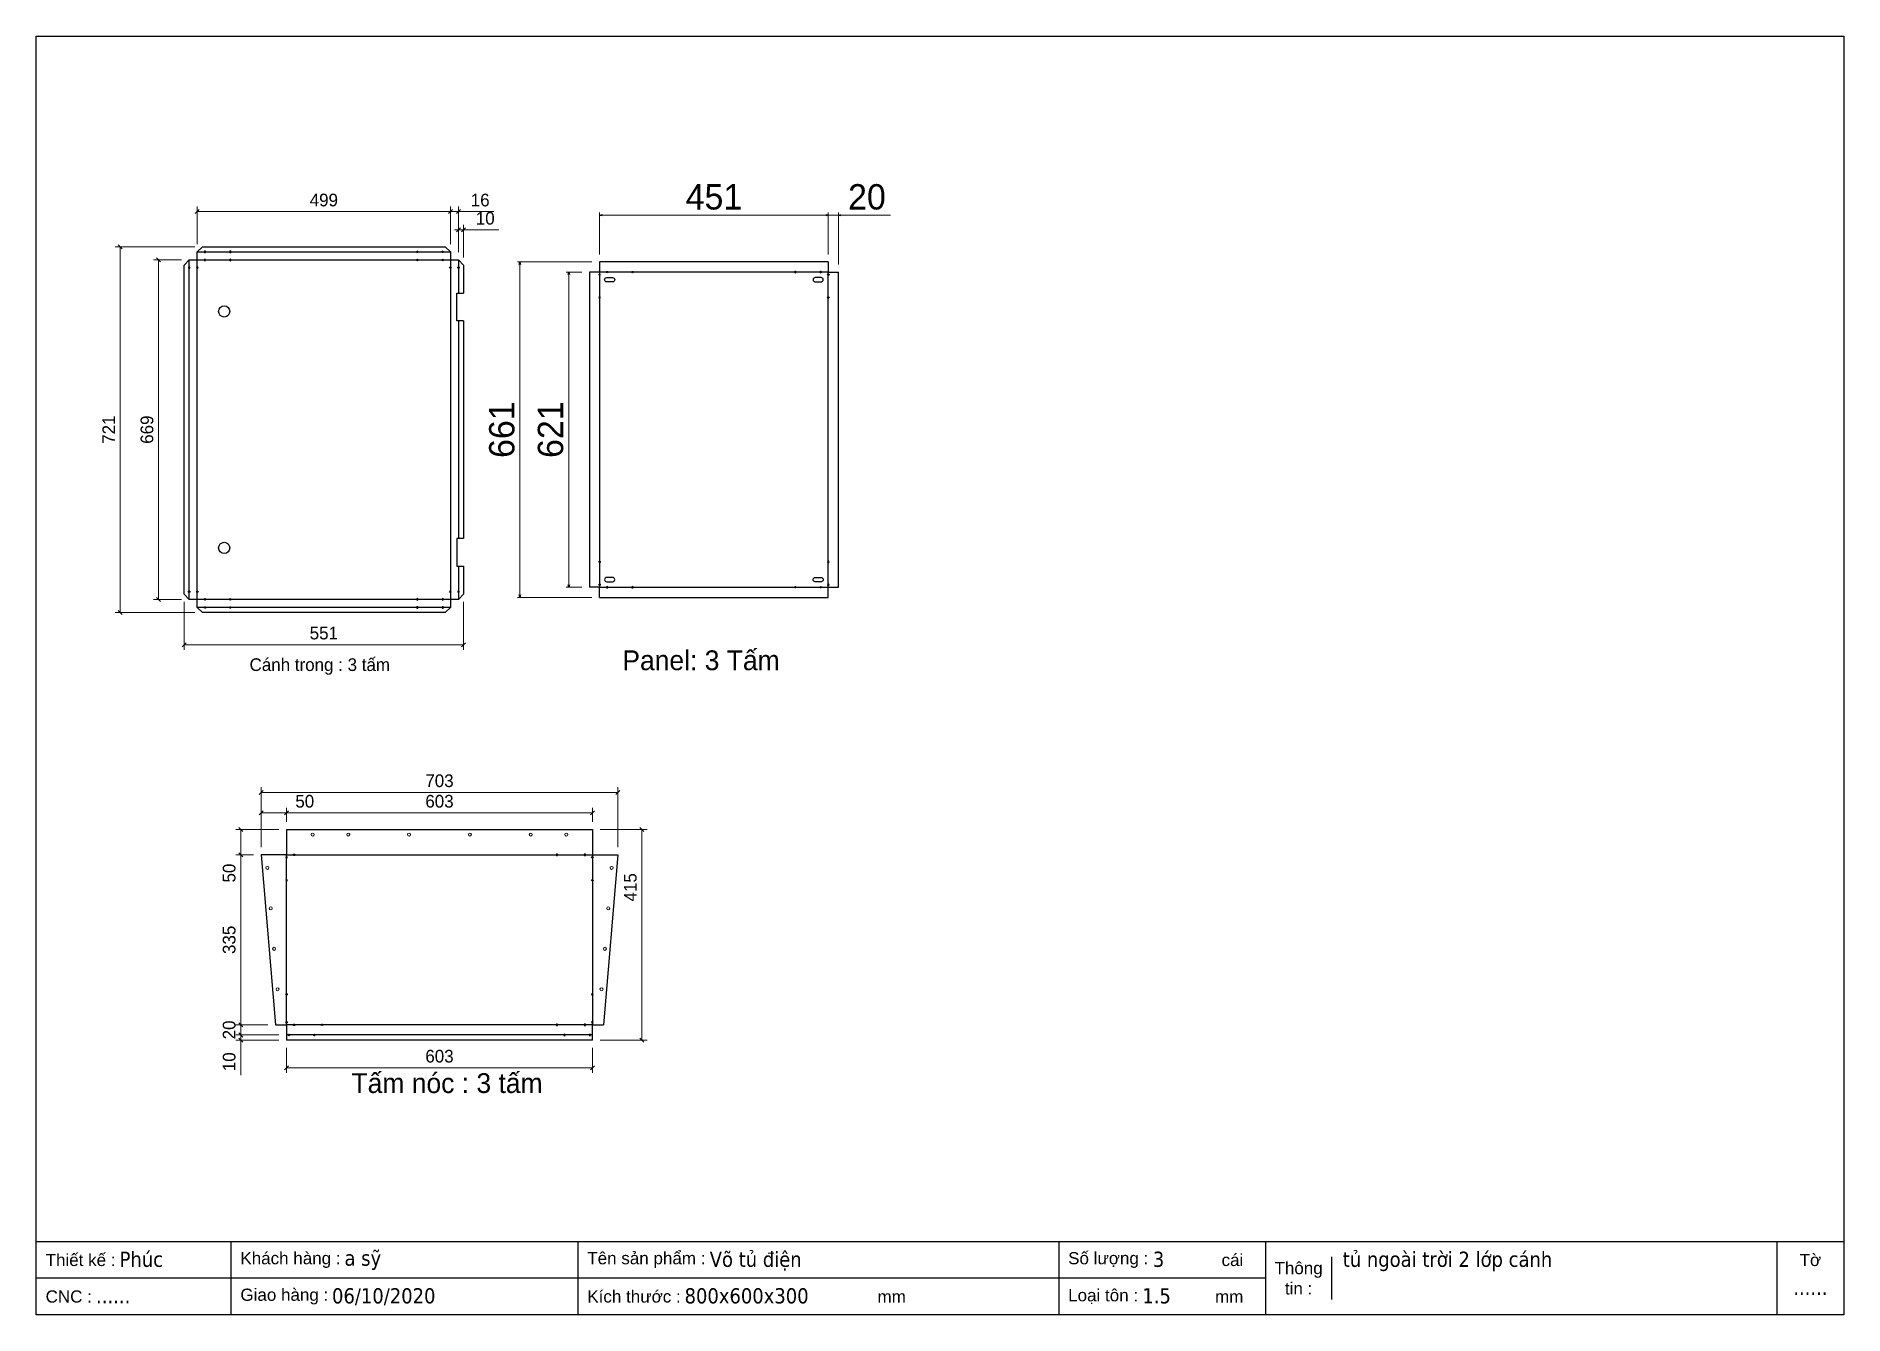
# Model space of a CAD drawing. Header units: millimetres. Extents: x 0 to 3564, y 0 to 2520.
import ezdxf
from ezdxf.enums import TextEntityAlignment as Align

# ---------------------------------------------------------------- set-up
doc = ezdxf.new("R2010")
doc.units = ezdxf.units.MM
doc.layers.add('00', color=7, linetype='Continuous', lineweight=0)
doc.layers.add('CNC', color=7, linetype='Continuous')
doc.layers.add('DIM', color=253, linetype='Continuous')
doc.styles.add('Arial', font='arial.ttf')
doc.styles.add('Tahoma (Input Text)', font='tahoma.ttf')
doc.dimstyles.new('CNC', dxfattribs={"dimtxt": 50, "dimasz": 5, "dimexe": 5, "dimexo": 15, "dimgap": 10, "dimtad": 1, "dimdec": 0, "dimtxsty": 'Standard', "dimblk": 'OPEN30', "dimcen": 10, "dimclrd": 5, "dimclre": 5, "dimclrt": 3, "dimazin": 3, "dimtfac": 1, "dimtdec": 0, "dimtmove": 0, "dimatfit": 3, "dimldrblk": 'ARCHTICK', "dimlwd": 9, "dimlwe": 9})
doc.dimstyles.new('Dim-25', dxfattribs={"dimtxt": 25, "dimasz": 8, "dimexe": 10, "dimexo": 15, "dimgap": 10, "dimtad": 1, "dimdec": 0, "dimtxsty": 'Standard', "dimblk": 'OBLIQUE', "dimcen": 10, "dimclrd": 5, "dimclre": 5, "dimclrt": 3, "dimazin": 3, "dimtfac": 1, "dimtdec": 0, "dimtmove": 0, "dimatfit": 3, "dimldrblk": 'OBLIQUE', "dimlwd": 9, "dimlwe": 9})

# ---------------------------------------------------------------- blocks, each defined once
blk = doc.blocks.new('f3daunguoc')
at = {"layer": 'CNC', "color": 2, "lineweight": -3}
blk.add_circle((0, 0), 1.5, dxfattribs=at)
blk = doc.blocks.new('*D1')
at = {"color": 0, "linetype": 'ByBlock', "lineweight": -2}
for p, q in [((828.7, 2134.1), (836.7, 2142.1)), ((846.7, 2142.1), (838.7, 2134.1))]:
    blk.add_line(p, q, dxfattribs=at)
at = {"layer": 'Defpoints', "color": 0, "transparency": 16777216}
for p in [(842.7, 2138.1), (832.7, 2079), (842.7, 2069)]:
    blk.add_point(p, dxfattribs=at)
at = {"layer": 'DIM', "color": 5, "lineweight": 9, "transparency": 16777216}
for p, q in [((832.7, 2094), (832.7, 2148.1)), ((842.7, 2084), (842.7, 2148.1)), ((832.7, 2138.1), (824.7, 2138.1)), ((832.7, 2138.1), (842.7, 2138.1)), ((842.7, 2138.1), (912.1, 2138.1))]:
    blk.add_line(p, q, dxfattribs=at)
at = {"layer": 'DIM', "color": 3, "transparency": 16777216, "insert": (885.4, 2160.9), "char_height": 25, "attachment_point": 5}
blk.add_mtext('10', dxfattribs=at)
blk = doc.blocks.new('_Oblique')
at = {"color": 0, "linetype": 'ByBlock', "lineweight": -2}
blk.add_line((-0.5, -0.5), (0.5, 0.5), dxfattribs=at)
blk = doc.blocks.new('*D2')
at = {"color": 0, "linetype": 'ByBlock', "lineweight": -2}
for p, q in [((812.7, 2170.2), (820.7, 2178.2)), ((836.7, 2178.2), (828.7, 2170.2))]:
    blk.add_line(p, q, dxfattribs=at)
at = {"layer": 'Defpoints', "color": 0, "transparency": 16777216}
for p in [(832.7, 2174.2), (816.7, 2095), (832.7, 2079)]:
    blk.add_point(p, dxfattribs=at)
at = {"layer": 'DIM', "color": 5, "lineweight": 9, "transparency": 16777216}
for p, q in [((816.7, 2174.2), (808.7, 2174.2)), ((816.7, 2110), (816.7, 2184.2)), ((816.7, 2174.2), (832.7, 2174.2)), ((832.7, 2094), (832.7, 2184.2)), ((832.7, 2174.2), (902.1, 2174.2))]:
    blk.add_line(p, q, dxfattribs=at)
at = {"layer": 'DIM', "color": 3, "transparency": 16777216, "insert": (875.4, 2196.9), "char_height": 25, "attachment_point": 5}
blk.add_mtext('16', dxfattribs=at)
blk = doc.blocks.new('*D3')
at = {"color": 0, "linetype": 'ByBlock', "lineweight": -2}
for p, q in [((321.7, 2178.2), (313.7, 2170.2)), ((812.7, 2170.2), (820.7, 2178.2))]:
    blk.add_line(p, q, dxfattribs=at)
at = {"layer": 'Defpoints', "color": 0, "transparency": 16777216}
for p in [(317.7, 2174.2), (317.7, 2095), (816.7, 2095)]:
    blk.add_point(p, dxfattribs=at)
at = {"layer": 'DIM', "color": 5, "lineweight": 9, "transparency": 16777216}
for p, q in [((317.7, 2110), (317.7, 2184.2)), ((816.7, 2174.2), (317.7, 2174.2)), ((816.7, 2110), (816.7, 2184.2))]:
    blk.add_line(p, q, dxfattribs=at)
at = {"layer": 'DIM', "color": 3, "transparency": 16777216, "insert": (567.2, 2196.9), "char_height": 25, "attachment_point": 5}
blk.add_mtext('499', dxfattribs=at)
blk = doc.blocks.new('*D4')
at = {"color": 0, "linetype": 'ByBlock', "lineweight": -2}
for p, q in [((245.4, 2075), (237.4, 2083)), ((237.4, 1414), (245.4, 1406))]:
    blk.add_line(p, q, dxfattribs=at)
at = {"layer": 'Defpoints', "color": 0, "transparency": 16777216}
for p in [(301.7, 2079), (241.4, 1410), (301.7, 1410)]:
    blk.add_point(p, dxfattribs=at)
at = {"layer": 'DIM', "color": 5, "lineweight": 9, "transparency": 16777216}
for p, q in [((286.7, 2079), (231.4, 2079)), ((241.4, 2079), (241.4, 1410)), ((286.7, 1410), (231.4, 1410))]:
    blk.add_line(p, q, dxfattribs=at)
at = {"layer": 'DIM', "color": 3, "transparency": 16777216, "insert": (218.6, 1744.5), "char_height": 25, "attachment_point": 5, "rotation": 90}
blk.add_mtext('669', dxfattribs=at)
blk = doc.blocks.new('*D5')
at = {"color": 0, "linetype": 'ByBlock', "lineweight": -2}
for p, q in [((169.8, 2101), (161.8, 2109)), ((161.8, 1388), (169.8, 1380))]:
    blk.add_line(p, q, dxfattribs=at)
at = {"layer": 'Defpoints', "color": 0, "transparency": 16777216}
for p in [(327.7, 2105), (165.8, 1384), (327.7, 1384)]:
    blk.add_point(p, dxfattribs=at)
at = {"layer": 'DIM', "color": 5, "lineweight": 9, "transparency": 16777216}
for p, q in [((312.7, 2105), (155.8, 2105)), ((165.8, 2105), (165.8, 1384)), ((312.7, 1384), (155.8, 1384))]:
    blk.add_line(p, q, dxfattribs=at)
at = {"layer": 'DIM', "color": 3, "transparency": 16777216, "insert": (143.2, 1744.5), "char_height": 25, "attachment_point": 5, "rotation": 90}
blk.add_mtext('721', dxfattribs=at)
blk = doc.blocks.new('*D6')
at = {"color": 0, "linetype": 'ByBlock', "lineweight": -2}
for p, q in [((295.7, 1324.7), (287.7, 1316.7)), ((838.7, 1316.7), (846.7, 1324.7))]:
    blk.add_line(p, q, dxfattribs=at)
at = {"layer": 'Defpoints', "color": 0, "transparency": 16777216}
for p in [(291.7, 1420), (842.7, 1420), (842.7, 1320.7)]:
    blk.add_point(p, dxfattribs=at)
at = {"layer": 'DIM', "color": 5, "lineweight": 9, "transparency": 16777216}
for p, q in [((291.7, 1405), (291.7, 1310.7)), ((842.7, 1405), (842.7, 1310.7)), ((291.7, 1320.7), (842.7, 1320.7))]:
    blk.add_line(p, q, dxfattribs=at)
at = {"layer": 'DIM', "color": 3, "transparency": 16777216, "insert": (567.2, 1343.5), "char_height": 25, "attachment_point": 5}
blk.add_mtext('551', dxfattribs=at)
blk = doc.blocks.new('*D7')
at = {"color": 0, "linetype": 'ByBlock', "lineweight": -2}
for p, q in [((497.7, 490.8), (489.7, 482.8)), ((1092.7, 482.8), (1100.7, 490.8))]:
    blk.add_line(p, q, dxfattribs=at)
at = {"layer": 'Defpoints', "color": 0, "transparency": 16777216}
for p in [(493.7, 541.5), (1096.7, 541.5), (1096.7, 486.8)]:
    blk.add_point(p, dxfattribs=at)
at = {"layer": 'DIM', "color": 5, "lineweight": 9, "transparency": 16777216}
for p, q in [((493.7, 526.5), (493.7, 476.8)), ((1096.7, 526.5), (1096.7, 476.8)), ((493.7, 486.8), (1096.7, 486.8))]:
    blk.add_line(p, q, dxfattribs=at)
at = {"layer": 'DIM', "color": 3, "transparency": 16777216, "insert": (795.2, 509.6), "char_height": 25, "attachment_point": 5}
blk.add_mtext('603', dxfattribs=at)
blk = doc.blocks.new('*D8')
at = {"color": 0, "linetype": 'ByBlock', "lineweight": -2}
for p, q in [((1198.4, 952.5), (1190.4, 960.5)), ((1190.4, 545.5), (1198.4, 537.5))]:
    blk.add_line(p, q, dxfattribs=at)
at = {"layer": 'Defpoints', "color": 0, "transparency": 16777216}
for p in [(1096.7, 956.5), (1096.7, 541.5), (1194.4, 541.5)]:
    blk.add_point(p, dxfattribs=at)
at = {"layer": 'DIM', "color": 5, "lineweight": 9, "transparency": 16777216}
for p, q in [((1111.7, 956.5), (1204.4, 956.5)), ((1194.4, 956.5), (1194.4, 541.5)), ((1111.7, 541.5), (1204.4, 541.5))]:
    blk.add_line(p, q, dxfattribs=at)
at = {"layer": 'DIM', "color": 3, "transparency": 16777216, "insert": (1171.6, 842.5), "char_height": 25, "attachment_point": 5, "rotation": 90}
blk.add_mtext('415', dxfattribs=at)
blk = doc.blocks.new('*D9')
at = {"color": 0, "linetype": 'ByBlock', "lineweight": -2}
for p, q in [((407.4, 952.5), (399.4, 960.5)), ((399.4, 910.5), (407.4, 902.5))]:
    blk.add_line(p, q, dxfattribs=at)
at = {"layer": 'Defpoints', "color": 0, "transparency": 16777216}
for p in [(493.7, 956.5), (403.4, 906.5), (443.7, 906.5)]:
    blk.add_point(p, dxfattribs=at)
at = {"layer": 'DIM', "color": 5, "lineweight": 9, "transparency": 16777216}
for p, q in [((478.7, 956.5), (393.4, 956.5)), ((403.4, 956.5), (403.4, 906.5)), ((428.7, 906.5), (393.4, 906.5)), ((403.4, 906.5), (403.4, 842.8))]:
    blk.add_line(p, q, dxfattribs=at)
at = {"layer": 'DIM', "color": 3, "transparency": 16777216, "insert": (380.6, 870.6), "char_height": 25, "attachment_point": 5, "rotation": 90}
blk.add_mtext('50', dxfattribs=at)
blk = doc.blocks.new('*D10')
at = {"color": 0, "linetype": 'ByBlock', "lineweight": -2}
for p, q in [((407.4, 902.5), (399.4, 910.5)), ((399.4, 575.5), (407.4, 567.5))]:
    blk.add_line(p, q, dxfattribs=at)
at = {"layer": 'Defpoints', "color": 0, "transparency": 16777216}
for p in [(443.7, 906.5), (403.4, 571.5), (471.7, 571.5)]:
    blk.add_point(p, dxfattribs=at)
at = {"layer": 'DIM', "color": 5, "lineweight": 9, "transparency": 16777216}
for p, q in [((428.7, 906.5), (393.4, 906.5)), ((403.4, 906.5), (403.4, 571.5)), ((456.7, 571.5), (393.4, 571.5))]:
    blk.add_line(p, q, dxfattribs=at)
at = {"layer": 'DIM', "color": 3, "transparency": 16777216, "insert": (380.6, 739), "char_height": 25, "attachment_point": 5, "rotation": 90}
blk.add_mtext('335', dxfattribs=at)
blk = doc.blocks.new('*D11')
at = {"color": 0, "linetype": 'ByBlock', "lineweight": -2}
for p, q in [((407.4, 567.5), (399.4, 575.5)), ((399.4, 555.5), (407.4, 547.5))]:
    blk.add_line(p, q, dxfattribs=at)
at = {"layer": 'Defpoints', "color": 0, "transparency": 16777216}
for p in [(471.7, 571.5), (403.4, 551.5), (493.7, 551.5)]:
    blk.add_point(p, dxfattribs=at)
at = {"layer": 'DIM', "color": 5, "lineweight": 9, "transparency": 16777216}
for p, q in [((456.7, 571.5), (393.4, 571.5)), ((403.4, 571.5), (403.4, 551.5)), ((478.7, 551.5), (393.4, 551.5))]:
    blk.add_line(p, q, dxfattribs=at)
at = {"layer": 'DIM', "color": 3, "transparency": 16777216, "insert": (380.6, 561.5), "char_height": 25, "attachment_point": 5, "rotation": 90}
blk.add_mtext('20', dxfattribs=at)
blk = doc.blocks.new('*D12')
at = {"color": 0, "linetype": 'ByBlock', "lineweight": -2}
for p, q in [((399.4, 555.5), (407.4, 547.5)), ((407.4, 537.5), (399.4, 545.5))]:
    blk.add_line(p, q, dxfattribs=at)
at = {"layer": 'Defpoints', "color": 0, "transparency": 16777216}
for p in [(403.4, 541.5), (493.7, 551.5), (493.7, 541.5)]:
    blk.add_point(p, dxfattribs=at)
at = {"layer": 'DIM', "color": 5, "lineweight": 9, "transparency": 16777216}
for p, q in [((478.7, 551.5), (393.4, 551.5)), ((478.7, 541.5), (393.4, 541.5)), ((403.4, 551.5), (403.4, 559.5)), ((403.4, 551.5), (403.4, 541.5)), ((403.4, 541.5), (403.4, 472.1))]:
    blk.add_line(p, q, dxfattribs=at)
at = {"layer": 'DIM', "color": 3, "transparency": 16777216, "insert": (380.6, 498.8), "char_height": 25, "attachment_point": 5, "rotation": 90}
blk.add_mtext('10', dxfattribs=at)
blk = doc.blocks.new('*D13')
at = {"color": 0, "linetype": 'ByBlock', "lineweight": -2}
for p, q in [((447.7, 993.2), (439.7, 985.2)), ((489.7, 985.2), (497.7, 993.2))]:
    blk.add_line(p, q, dxfattribs=at)
at = {"layer": 'Defpoints', "color": 0, "transparency": 16777216}
for p in [(493.7, 989.2), (493.7, 956.5), (443.7, 906.5)]:
    blk.add_point(p, dxfattribs=at)
at = {"layer": 'DIM', "color": 5, "lineweight": 9, "transparency": 16777216}
for p, q in [((443.7, 921.5), (443.7, 999.2)), ((493.7, 971.5), (493.7, 999.2)), ((443.7, 989.2), (493.7, 989.2)), ((493.7, 989.2), (557.5, 989.2))]:
    blk.add_line(p, q, dxfattribs=at)
at = {"layer": 'DIM', "color": 3, "transparency": 16777216, "insert": (529.6, 1012), "char_height": 25, "attachment_point": 5}
blk.add_mtext('50', dxfattribs=at)
blk = doc.blocks.new('*D14')
at = {"color": 0, "linetype": 'ByBlock', "lineweight": -2}
for p, q in [((497.7, 993.2), (489.7, 985.2)), ((1092.7, 985.2), (1100.7, 993.2))]:
    blk.add_line(p, q, dxfattribs=at)
at = {"layer": 'Defpoints', "color": 0, "transparency": 16777216}
for p in [(1096.7, 989.2), (493.7, 956.5), (1096.7, 956.5)]:
    blk.add_point(p, dxfattribs=at)
at = {"layer": 'DIM', "color": 5, "lineweight": 9, "transparency": 16777216}
for p, q in [((493.7, 971.5), (493.7, 999.2)), ((1096.7, 971.5), (1096.7, 999.2)), ((493.7, 989.2), (1096.7, 989.2))]:
    blk.add_line(p, q, dxfattribs=at)
at = {"layer": 'DIM', "color": 3, "transparency": 16777216, "insert": (795.2, 1012), "char_height": 25, "attachment_point": 5}
blk.add_mtext('603', dxfattribs=at)
blk = doc.blocks.new('*D15')
at = {"color": 0, "linetype": 'ByBlock', "lineweight": -2}
for p, q in [((447.7, 1033.6), (439.7, 1025.6)), ((1142.7, 1025.6), (1150.7, 1033.6))]:
    blk.add_line(p, q, dxfattribs=at)
at = {"layer": 'Defpoints', "color": 0, "transparency": 16777216}
for p in [(443.7, 1029.6), (443.7, 906.5), (1146.7, 906.5)]:
    blk.add_point(p, dxfattribs=at)
at = {"layer": 'DIM', "color": 5, "lineweight": 9, "transparency": 16777216}
for p, q in [((443.7, 921.5), (443.7, 1039.6)), ((1146.7, 921.5), (1146.7, 1039.6)), ((1146.7, 1029.6), (443.7, 1029.6))]:
    blk.add_line(p, q, dxfattribs=at)
at = {"layer": 'DIM', "color": 3, "transparency": 16777216, "insert": (795.2, 1052.4), "char_height": 25, "attachment_point": 5}
blk.add_mtext('703', dxfattribs=at)
blk = doc.blocks.new('ovan8.5x20')
at = {"layer": 'CNC', "color": 2, "lineweight": -3}
for p, q in [((5.7, 4.2), (-5.8, 4.2)), ((-5.8, -4.2), (5.7, -4.2))]:
    blk.add_line(p, q, dxfattribs=at)
for centre, start, end in [((-5.8, 0), 90, 270), ((5.7, 0), 270, 90)]:
    blk.add_arc(centre, 4.25, start, end, dxfattribs=at)
blk = doc.blocks.new('*D16')
at = {"color": 0, "linetype": 'ByBlock', "lineweight": -2}
for p, q in [((1556.8, 2168.8), (1561.8, 2167.4)), ((1561.8, 2167.4), (1556.8, 2166.1)), ((1561.8, 2167.4), (1556.8, 2167.4)), ((1581.8, 2167.4), (1586.8, 2168.8)), ((1586.8, 2166.1), (1581.8, 2167.4)), ((1581.8, 2167.4), (1586.8, 2167.4))]:
    blk.add_line(p, q, dxfattribs=at)
at = {"layer": 'Defpoints', "color": 0, "transparency": 16777216}
for p in [(1581.8, 2167.4), (1561.8, 2075), (1581.8, 2055)]:
    blk.add_point(p, dxfattribs=at)
at = {"layer": 'DIM', "color": 5, "lineweight": 9, "transparency": 16777216}
for p, q in [((1556.8, 2167.4), (1551.8, 2167.4)), ((1561.8, 2090), (1561.8, 2172.4)), ((1561.8, 2167.4), (1581.8, 2167.4)), ((1581.8, 2070), (1581.8, 2172.4)), ((1586.8, 2167.4), (1684.1, 2167.4))]:
    blk.add_line(p, q, dxfattribs=at)
at = {"layer": 'DIM', "color": 3, "transparency": 16777216, "insert": (1638, 2203), "char_height": 50, "attachment_point": 5}
blk.add_mtext('20', dxfattribs=at)
blk = doc.blocks.new('_ArchTick')
at = {"color": 0, "const_width": 0.15}
blk.add_lwpolyline([(-0.5, -0.5), (0.5, 0.5)], dxfattribs=at)
blk = doc.blocks.new('_Open30')
at = {"color": 0, "linetype": 'ByBlock', "lineweight": -2}
for p, q in [((-1, 0.27), (0, 0)), ((0, 0), (-1, -0.27)), ((0, 0), (-1, 0))]:
    blk.add_line(p, q, dxfattribs=at)
blk = doc.blocks.new('*D17')
at = {"color": 0, "linetype": 'ByBlock', "lineweight": -2}
for p, q in [((1110.8, 2167.4), (1115.8, 2168.8)), ((1115.8, 2166.1), (1110.8, 2167.4)), ((1110.8, 2167.4), (1115.8, 2167.4)), ((1556.8, 2168.8), (1561.8, 2167.4)), ((1561.8, 2167.4), (1556.8, 2166.1)), ((1561.8, 2167.4), (1556.8, 2167.4))]:
    blk.add_line(p, q, dxfattribs=at)
at = {"layer": 'Defpoints', "color": 0, "transparency": 16777216}
for p in [(1561.8, 2167.4), (1110.8, 2075), (1561.8, 2075)]:
    blk.add_point(p, dxfattribs=at)
at = {"layer": 'DIM', "color": 5, "lineweight": 9, "transparency": 16777216}
for p, q in [((1110.8, 2090), (1110.8, 2172.4)), ((1115.8, 2167.4), (1556.8, 2167.4)), ((1561.8, 2090), (1561.8, 2172.4))]:
    blk.add_line(p, q, dxfattribs=at)
at = {"layer": 'DIM', "color": 3, "transparency": 16777216, "insert": (1336.3, 2203), "char_height": 50, "attachment_point": 5}
blk.add_mtext('451', dxfattribs=at)
blk = doc.blocks.new('*D18')
at = {"color": 0, "linetype": 'ByBlock', "lineweight": -2}
for p, q in [((952.5, 2070), (953.9, 2075)), ((953.9, 2075), (955.2, 2070)), ((953.9, 2075), (953.9, 2070)), ((953.9, 1414), (952.5, 1419)), ((955.2, 1419), (953.9, 1414)), ((953.9, 1414), (953.9, 1419))]:
    blk.add_line(p, q, dxfattribs=at)
at = {"layer": 'Defpoints', "color": 0, "transparency": 16777216}
for p in [(1110.8, 2075), (953.9, 1414), (1110.8, 1414)]:
    blk.add_point(p, dxfattribs=at)
at = {"layer": 'DIM', "color": 5, "lineweight": 9, "transparency": 16777216}
for p, q in [((1095.8, 2075), (948.9, 2075)), ((953.9, 2070), (953.9, 1419)), ((1095.8, 1414), (948.9, 1414))]:
    blk.add_line(p, q, dxfattribs=at)
at = {"layer": 'DIM', "color": 3, "transparency": 16777216, "insert": (918.3, 1744.5), "char_height": 50, "attachment_point": 5, "rotation": 90}
blk.add_mtext('661', dxfattribs=at)
blk = doc.blocks.new('*D19')
at = {"color": 0, "linetype": 'ByBlock', "lineweight": -2}
for p, q in [((1048.6, 2050), (1049.9, 2055)), ((1049.9, 2055), (1051.3, 2050)), ((1049.9, 2055), (1049.9, 2050)), ((1049.9, 1434), (1048.6, 1439)), ((1051.3, 1439), (1049.9, 1434)), ((1049.9, 1434), (1049.9, 1439))]:
    blk.add_line(p, q, dxfattribs=at)
at = {"layer": 'Defpoints', "color": 0, "transparency": 16777216}
for p in [(1090.8, 2055), (1049.9, 1434), (1090.8, 1434)]:
    blk.add_point(p, dxfattribs=at)
at = {"layer": 'DIM', "color": 5, "lineweight": 9, "transparency": 16777216}
for p, q in [((1075.8, 2055), (1044.9, 2055)), ((1049.9, 2050), (1049.9, 1439)), ((1075.8, 1434), (1044.9, 1434))]:
    blk.add_line(p, q, dxfattribs=at)
at = {"layer": 'DIM', "color": 3, "transparency": 16777216, "insert": (1014.4, 1744.5), "char_height": 50, "attachment_point": 5, "rotation": 90}
blk.add_mtext('621', dxfattribs=at)
blk = doc.blocks.new('khungtenAsean2')
at = {"color": 7}
for p, q in [((2970, -1980), (0, -1980)), ((320, -1980), (320, -2100)), ((890, -1980), (890, -2100)), ((1680, -1980), (1680, -2100)), ((2020, -1980), (2020, -2100)), ((2860, -1980), (2860, -2100)), ((2128.3, -2005), (2128.3, -2075)), ((2020, -2040), (0, -2040))]:
    blk.add_line(p, q, dxfattribs=at)
blk.add_lwpolyline([(0, 0), (2970, 0), (2970, -2100), (0, -2100)], close=True, dxfattribs=at)
at = {"color": 2, "char_height": 20, "style": 'Arial'}
for s, insert, width, attachment_point in [('  Thiết kế :', (0, -2010), 917.634, 4), ('  Khách hàng :', (320, -2010), 917.634, 4), ('  Tên sản phẩm :', (890, -2010), 917.634, 4), ('  Số lượng :', (1680, -2010), 917.634, 4), ('cái', (1947.6, -2010), 917.634, 4), ('Thông\\Ptin :', (2074.2, -2040), 108.311, 5), ('Tờ', (2915, -2010), 110, 5), ('  CNC :', (0, -2070), 917.634, 4), ('  Giao hàng :', (320, -2070), 917.634, 4), ('  Kích thước :', (890, -2070), 917.634, 4), ('mm', (1382.3, -2070), 917.634, 4), ('  Loại tôn :', (1680, -2070), 917.634, 4), ('mm', (1936.9, -2070), 917.634, 4)]:
    blk.add_mtext(s, dxfattribs=dict(at, insert=insert, width=width, attachment_point=attachment_point))
at = {"color": 1, "style": 'Tahoma (Input Text)', "flags": 8}
for tag, p in [('#01', (137.1, -2021.3)), ('#03', (506.6, -2019.3)), ('#05', (1106.6, -2021.3)), ('#07', (1834.7, -2021.3)), ('#09', (2146.7, -2021.3)), ('#02', (98.5, -2081.3)), ('#04', (486.1, -2081.3)), ('#06', (1065.3, -2081.3)), ('#08', (1817.4, -2081.3)), ('#10', (2146.7, -2081.3))]:
    blk.add_attdef(tag, p, '', height=25, dxfattribs=at)
blk.add_attdef('#11', text='', height=25, dxfattribs=at).set_placement((2915, -2067.3), align=Align.CENTER)

msp = doc.modelspace()

# ---------------------------------------------------------------- linework, layer by layer
at = {"color": 7}
for p, q in [((1561.8, 2075), (1110.8, 2075)), ((1090.8, 2055), (1090.8, 1434)), ((1581.8, 1434), (1581.8, 2055)), ((1110.8, 1414), (1561.8, 1414)), ((493.7, 956.5), (1096.7, 956.5)), ((493.7, 956.5), (493.7, 906.5)), ((1096.7, 956.5), (1096.7, 906.5)), ((443.7, 906.5), (471.7, 571.5)), ((493.7, 906.5), (443.7, 906.5)), ((493.7, 906.5), (1096.7, 906.5)), ((493.7, 571.5), (493.7, 906.5)), ((1096.7, 906.5), (1096.7, 571.5)), ((1096.7, 906.5), (1146.7, 906.5)), ((1146.7, 906.5), (1118.7, 571.5)), ((471.7, 571.5), (493.7, 571.5)), ((1096.7, 571.5), (493.7, 571.5)), ((493.7, 571.5), (493.7, 541.5)), ((1096.7, 541.5), (1096.7, 571.5)), ((1096.7, 571.5), (1118.7, 571.5)), ((1096.7, 551.5), (493.7, 551.5)), ((1096.7, 541.5), (493.7, 541.5))]:
    msp.add_line(p, q, dxfattribs=at)
for points in [[(842.7, 1475.7), (842.7, 1420), (832.7, 1410), (816.7, 1410), (816.7, 1394), (806.7, 1384), (327.7, 1384), (317.7, 1394), (317.7, 1410), (301.7, 1410), (291.7, 1420), (291.7, 2069), (301.7, 2079), (317.7, 2079), (317.7, 2095), (327.7, 2105), (806.7, 2105), (816.7, 2095), (816.7, 2079), (832.7, 2079), (842.7, 2069), (842.7, 2013.2)], [(301.7, 1410), (301.7, 2079)], [(317.7, 2095), (816.7, 2095)], [(832.7, 2079), (832.7, 2013.2)], [(832.7, 1959.2), (832.7, 1529.7)], [(842.7, 1959.2), (842.7, 1529.7)], [(832.7, 1475.7), (832.7, 1410)], [(816.7, 1394), (317.7, 1394)]]:
    msp.add_lwpolyline(points, dxfattribs=at)
for points in [[(317.7, 2079), (816.7, 2079), (816.7, 1410), (317.7, 1410)], [(1110.8, 1434), (1561.8, 1434), (1561.8, 2055), (1110.8, 2055)]]:
    msp.add_lwpolyline(points, close=True, dxfattribs=at)
at = {"color": 2}
for points in [[(1110.8, 2075), (1110.8, 2055), (1090.8, 2055)], [(1561.8, 2075), (1561.8, 2055), (1581.8, 2055)], [(842.7, 1959.2), (829.7, 1959.2), (829.7, 2013.2), (842.7, 2013.2)], [(842.7, 1529.7), (829.7, 1529.7), (829.7, 1475.7), (842.7, 1475.7)], [(1110.8, 1414), (1110.8, 1434), (1090.8, 1434)], [(1561.8, 1414), (1561.8, 1434), (1581.8, 1434)]]:
    msp.add_lwpolyline(points, dxfattribs=at)
for centre in [(370.7, 1977.5), (370.7, 1511.5)]:
    msp.add_circle(centre, 11, dxfattribs=at)
at = {"layer": '00', "color": 2}
for centre in [(545.2, 946.5), (615.2, 946.5), (735.2, 946.5), (855.2, 946.5), (975.2, 946.5), (1045.2, 946.5), (455.9, 880.8), (1134.6, 880.8), (462.6, 801.1), (1127.9, 801.1), (469.2, 721.3), (1121.3, 721.3), (475.9, 641.6), (1114.6, 641.6)]:
    msp.add_circle(centre, 3, dxfattribs=at)

# ---------------------------------------------------------------- block references
at = {"color": 7}
ref = msp.add_blockref('khungtenAsean2', (0, 2520), dxfattribs=dict(at, xscale=1.199999999997089, yscale=1.199999999997089, zscale=1.199999999997089))
ref.add_attrib('#11', '......', dxfattribs={"color": 1, "height": 30, "style": 'Tahoma (Input Text)'}).set_placement((3498, 39.2), align=Align.CENTER)
ref.add_attrib('#09', 'tủ ngoài trời 2 lớp cánh', (2576.1, 94.5), dxfattribs={"color": 1, "height": 30, "style": 'Tahoma (Input Text)'})
ref.add_attrib('#08', '1.5', (2180.9, 22.5), dxfattribs={"color": 1, "height": 30, "style": 'Tahoma (Input Text)'})
ref.add_attrib('#07', '3', (2201.6, 94.5), dxfattribs={"color": 1, "height": 30, "style": 'Tahoma (Input Text)'})
ref.add_attrib('#06', '800x600x300', (1278.4, 22.5), dxfattribs={"color": 1, "height": 30, "style": 'Tahoma (Input Text)'})
ref.add_attrib('#05', 'Võ tủ điện', (1328, 94.5), dxfattribs={"color": 1, "height": 30, "style": 'Tahoma (Input Text)'})
ref.add_attrib('#04', '06/10/2020', (583.3, 22.5), dxfattribs={"color": 1, "height": 30, "style": 'Tahoma (Input Text)'})
ref.add_attrib('#03', 'a sỹ', (607.9, 96.8), dxfattribs={"color": 1, "height": 30, "style": 'Tahoma (Input Text)'})
ref.add_attrib('#02', '......', (118.1, 22.5), dxfattribs={"color": 1, "height": 30, "style": 'Tahoma (Input Text)'})
ref.add_attrib('#01', 'Phúc', (164.5, 94.5), dxfattribs={"color": 1, "height": 30, "style": 'Tahoma (Input Text)'})
at = {"lineweight": -3, "xscale": -1}
for p, rotation in [((332.7, 2095), 180), ((332.7, 2079), 180), ((382.7, 2095), 180), ((382.7, 2079), 180), ((301.7, 2064), 180), ((317.7, 2064), 180), ((1110.8, 2050), 270), ((1496.8, 2055), 90), ((1546.8, 2055), 90), ((1110.8, 2005), 270), ((1561.8, 1484), 90), ((1125.8, 1434), 270), ((1175.8, 1434), 270), ((1561.8, 1439), 90), ((493.7, 901.5), 270), ((1026.7, 906.5), 90), ((1081.7, 906.5), 90), ((493.7, 856.5), 270), ((1096.7, 631.5), 90), ((1026.7, 571.5), 90), ((1081.7, 571.5), 90), ((1096.7, 576.5), 90), ((1041.7, 551.5), 90), ((1091.7, 551.5), 90)]:
    msp.add_blockref('f3daunguoc', p, dxfattribs=dict(at, rotation=rotation))
at = {"lineweight": -3}
for p, rotation in [((751.7, 2095), 180), ((751.7, 2079), 180), ((801.7, 2095), 180), ((801.7, 2079), 180), ((816.7, 2064), 180), ((832.7, 2064), 180), ((1125.8, 2055), 270), ((1175.8, 2055), 270), ((1561.8, 2050), 90), ((1561.8, 2005), 90), ((1110.8, 1484), 270), ((1110.8, 1439), 270), ((1496.8, 1434), 90), ((1546.8, 1434), 90), ((508.7, 906.5), 270), ((1096.7, 901.5), 90), ((1096.7, 856.5), 90), ((493.7, 631.5), 270), ((493.7, 576.5), 270), ((508.7, 571.5), 270), ((563.7, 571.5), 270), ((498.7, 551.5), 270), ((548.7, 551.5), 270)]:
    msp.add_blockref('f3daunguoc', p, dxfattribs=dict(at, rotation=rotation))
for p in [(301.7, 1425), (317.7, 1425), (332.7, 1410), (332.7, 1394), (382.7, 1410), (382.7, 1394)]:
    msp.add_blockref('f3daunguoc', p, dxfattribs=at)
at = {"lineweight": -3, "xscale": -1}
for p in [(816.7, 1425), (832.7, 1425), (751.7, 1410), (751.7, 1394), (801.7, 1410), (801.7, 1394)]:
    msp.add_blockref('f3daunguoc', p, dxfattribs=at)
at = {"layer": 'CNC', "lineweight": -3, "xscale": -1, "rotation": 180}
msp.add_blockref('ovan8.5x20', (1130.8, 2040), dxfattribs=at)
at = {"layer": 'CNC', "lineweight": -3, "rotation": 180}
msp.add_blockref('ovan8.5x20', (1541.8, 2040), dxfattribs=at)
at = {"layer": 'CNC', "lineweight": -3}
msp.add_blockref('ovan8.5x20', (1130.8, 1449), dxfattribs=at)
at = {"layer": 'CNC', "lineweight": -3, "xscale": -1}
msp.add_blockref('ovan8.5x20', (1541.8, 1449), dxfattribs=at)

# ---------------------------------------------------------------- texts
at = {"color": 2, "attachment_point": 5}
for s, insert, char_height, width in [('Cánh trong : 3 tấm', (559.2, 1277.6), 25, 975), ('Panel: 3 Tấm', (1310.8, 1289.7), 39, 775), ('Tấm nóc : 3 tấm', (810.1, 456.4), 39, 775)]:
    msp.add_mtext(s, dxfattribs=dict(at, insert=insert, char_height=char_height, width=width))

# ---------------------------------------------------------------- dimensions: what is measured, and where the dimension line sits
at = {"layer": 'DIM', "color": 2}
for base, p1, p2, dimstyle, picture, middle in [((317.7, 2174.2), (816.7, 2095), (317.7, 2095), 'Dim-25', '*D3', (567.2, 2196.9)), ((832.7, 2174.2), (816.7, 2095), (832.7, 2079), 'Dim-25', '*D2', (875.4, 2196.9)), ((1561.8, 2167.4), (1110.8, 2075), (1561.8, 2075), 'CNC', '*D17', (1336.3, 2203)), ((1581.8, 2167.4), (1561.8, 2075), (1581.8, 2055), 'CNC', '*D16', (1638, 2203)), ((842.7, 2138.1), (832.7, 2079), (842.7, 2069), 'Dim-25', '*D1', (885.4, 2160.9)), ((842.7, 1320.7), (291.7, 1420), (842.7, 1420), 'Dim-25', '*D6', (567.2, 1343.5))]:
    dim = msp.add_linear_dim(base=base, p1=p1, p2=p2, dimstyle=dimstyle, dxfattribs=at)
    dim.commit()
    dim.dimension.update_dxf_attribs({"geometry": picture, "text_midpoint": middle})
for base, p1, p2, dimstyle, picture, middle in [((165.8, 1384), (327.7, 2105), (327.7, 1384), 'Dim-25', '*D5', (143.2, 1744.5)), ((241.4, 1410), (301.7, 2079), (301.7, 1410), 'Dim-25', '*D4', (218.6, 1744.5)), ((1049.9, 1434), (1090.8, 2055), (1090.8, 1434), 'CNC', '*D19', (1014.4, 1744.5))]:
    dim = msp.add_linear_dim(base=base, p1=p1, p2=p2, angle=90, dimstyle=dimstyle, dxfattribs=at)
    dim.commit()
    dim.dimension.update_dxf_attribs({"geometry": picture, "text_midpoint": middle})
dim = msp.add_linear_dim(base=(953.9, 1414), p1=(1110.8, 2075), p2=(1110.8, 1414), angle=90, dimstyle='CNC', dxfattribs=at)
dim.commit()
dim.dimension.update_dxf_attribs({"geometry": '*D18', "text_midpoint": (953.9, 1744.5), "dimtype": 160})
at = {"layer": 'DIM', "color": 7}
for base, p1, p2, picture, middle in [((443.7, 1029.6), (1146.7, 906.5), (443.7, 906.5), '*D15', (795.2, 1052.4)), ((493.7, 989.2), (443.7, 906.5), (493.7, 956.5), '*D13', (529.6, 1012)), ((1096.7, 989.2), (493.7, 956.5), (1096.7, 956.5), '*D14', (795.2, 1012)), ((1096.7, 486.8), (493.7, 541.5), (1096.7, 541.5), '*D7', (795.2, 509.6))]:
    dim = msp.add_linear_dim(base=base, p1=p1, p2=p2, dimstyle='Dim-25', dxfattribs=at)
    dim.commit()
    dim.dimension.update_dxf_attribs({"geometry": picture, "text_midpoint": middle})
for base, p1, p2, picture, middle in [((403.4, 906.5), (493.7, 956.5), (443.7, 906.5), '*D9', (380.6, 870.6)), ((403.4, 571.5), (443.7, 906.5), (471.7, 571.5), '*D10', (380.6, 739)), ((403.4, 541.5), (493.7, 551.5), (493.7, 541.5), '*D12', (380.6, 498.8))]:
    dim = msp.add_linear_dim(base=base, p1=p1, p2=p2, angle=90, dimstyle='Dim-25', dxfattribs=at)
    dim.commit()
    dim.dimension.update_dxf_attribs({"geometry": picture, "text_midpoint": middle})
for base, p1, p2, picture, middle in [((1194.4, 541.5), (1096.7, 956.5), (1096.7, 541.5), '*D8', (1194.4, 842.5)), ((403.4, 551.5), (471.7, 571.5), (493.7, 551.5), '*D11', (403.4, 561.5))]:
    dim = msp.add_linear_dim(base=base, p1=p1, p2=p2, angle=90, dimstyle='Dim-25', dxfattribs=at)
    dim.commit()
    dim.dimension.update_dxf_attribs({"geometry": picture, "text_midpoint": middle, "dimtype": 160})

doc.saveas('drawing.dxf')
